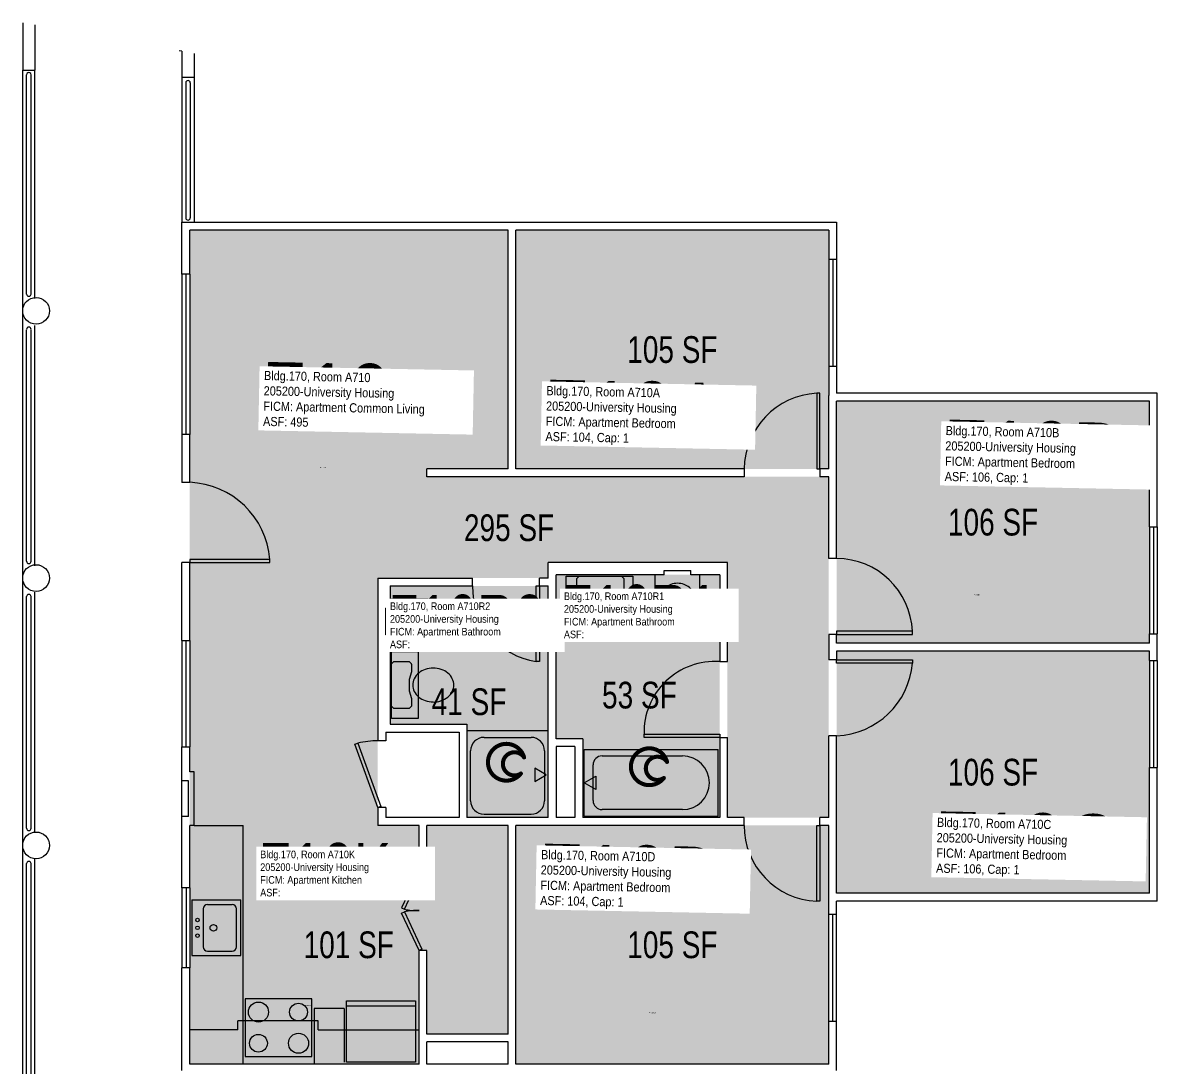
# Model space of a CAD drawing. Header units: inches. Extents: x -90 to 2436, y -85 to 1674.
# Drawn here: x 1902 to 2412, y 1205 to 1674 of the extents above; entities that cross this region are included whole.
import ezdxf
from ezdxf.enums import TextEntityAlignment as Align

# ---------------------------------------------------------------- set-up
doc = ezdxf.new("R2010")
doc.units = ezdxf.units.IN
doc.header["$LTSCALE"] = 10
doc.header["$MEASUREMENT"] = 0
doc.layers.get('0').update_dxf_attribs({"linetype": 'CONTINUOUS'})
for name, color, linetype in [('A-COLS', 5, 'CONTINUOUS'), ('A-DOOR', 2, 'CONTINUOUS'), ('A-FLOR', 3, 'CONTINUOUS'), ('A-GLAZ', 1, 'CONTINUOUS'), ('A-IDEN-ICON', 4, 'CONTINUOUS'), ('A-IDEN-RNUM', 7, 'CONTINUOUS'), ('A-IDEN-SNUM', 4, 'CONTINUOUS'), ('A-IDEN-VNUM', 4, 'CONTINUOUS'), ('A-WALL', 5, 'CONTINUOUS'), ('AREA-TEXT', 3, 'CONTINUOUS'), ('Rooms-Category-Color', 7, 'CONTINUOUS'), ('Rooms-College-Color', 7, 'CONTINUOUS'), ('Rooms-Department-Color', 7, 'CONTINUOUS'), ('Rooms-Division-Color', 7, 'CONTINUOUS'), ('Rooms-Information', 7, 'CONTINUOUS')]:
    doc.layers.add(name, color=color, linetype=linetype)
doc.styles.add('CP_AREA', font='arial.ttf', dxfattribs={"height": 15})
doc.styles.add('CP_ROOMSNUMBER', font='arial.ttf', dxfattribs={"height": 1})
doc.styles.add('CP_ROOMVNUMBER', font='arial.ttf', dxfattribs={"width": 0.85, "height": 0.075})

# ---------------------------------------------------------------- blocks, each defined once
blk = doc.blocks.new('CPBATH')
at = {"color": 0, "linetype": 'ByBlock', "const_width": 0.0127}
for points in [[(0.0571, 0.0168, 0.861492), (-0.0551, 0, 1)], [(0.0571, 0.0168, 0.729002), (-0.0084, -0.0042, 1)], [(-0.0551, 0, 0.726902), (0.0487, -0.0337, 1)], [(-0.0084, -0.0042, 0.609468), (0.0487, -0.0337, 1)]]:
    blk.add_lwpolyline(points, format="xyb", dxfattribs=at)
at = {"color": 0, "linetype": 'ByBlock', "const_width": 0.00637}
for points in [[(0.0544, 0.0152, 1), (0.0599, 0.0184, 1)], [(0.0459, -0.0353, 1), (0.0515, -0.0321, 1)]]:
    blk.add_lwpolyline(points, format="xyb", close=True, dxfattribs=at)

msp = doc.modelspace()

# ---------------------------------------------------------------- hatches: boundary and pattern name
at = {"layer": 'Rooms-Category-Color', "true_color": 0x728ef3}
for points in [[(2264.41, 1316.85), (2264.41, 1469.85), (2083.91, 1469.85), (2083.91, 1473.35), (2120.41, 1473.35), (2120.41, 1580.6), (1977.41, 1580.6), (1977.41, 1313.35), (2061.91, 1313.35), (2061.91, 1424.35), (2138.41, 1424.35), (2138.41, 1431.35), (2218.91, 1431.35), (2218.91, 1316.85)], [(2123.99, 1580.6), (2123.99, 1473.35), (2264.49, 1473.35), (2264.49, 1580.6)], [(2267.99, 1503.85), (2267.99, 1395.1), (2408.49, 1395.1), (2408.49, 1503.85)], [(2215.41, 1316.85), (2215.41, 1425.85), (2141.91, 1425.85), (2141.91, 1352.23), (2153.91, 1352.23), (2153.91, 1316.85)], [(2138.41, 1420.85), (2138.41, 1316.85), (2101.91, 1316.85), (2101.91, 1358.73), (2067.41, 1358.73), (2067.41, 1420.85)], [(2267.99, 1391.6), (2267.99, 1282.85), (2408.49, 1282.85), (2408.49, 1391.6)], [(2080.41, 1313.35), (1977.41, 1313.35), (1977.41, 1206.1), (2080.41, 1206.1), (2080.41, 1257.1), (2083.91, 1257.1), (2083.91, 1219.6), (2120.41, 1219.6), (2120.41, 1313.35), (2083.91, 1313.35), (2083.91, 1293.1), (2080.41, 1293.1)], [(2123.99, 1313.35), (2123.99, 1206.1), (2264.49, 1206.1), (2264.49, 1313.35)]]:
    msp.add_hatch(color=171, dxfattribs=at).paths.add_polyline_path(points)
at = {"layer": 'Rooms-College-Color', "true_color": 0xadadad}
for points in [[(2264.41, 1316.85), (2264.41, 1469.85), (2083.91, 1469.85), (2083.91, 1473.35), (2120.41, 1473.35), (2120.41, 1580.6), (1977.41, 1580.6), (1977.41, 1313.35), (2061.91, 1313.35), (2061.91, 1424.35), (2138.41, 1424.35), (2138.41, 1431.35), (2218.91, 1431.35), (2218.91, 1316.85)], [(2123.99, 1580.6), (2123.99, 1473.35), (2264.49, 1473.35), (2264.49, 1580.6)], [(2267.99, 1503.85), (2267.99, 1395.1), (2408.49, 1395.1), (2408.49, 1503.85)], [(2215.41, 1316.85), (2215.41, 1425.85), (2141.91, 1425.85), (2141.91, 1352.23), (2153.91, 1352.23), (2153.91, 1316.85)], [(2138.41, 1420.85), (2138.41, 1316.85), (2101.91, 1316.85), (2101.91, 1358.73), (2067.41, 1358.73), (2067.41, 1420.85)], [(2267.99, 1391.6), (2267.99, 1282.85), (2408.49, 1282.85), (2408.49, 1391.6)], [(2080.41, 1313.35), (1977.41, 1313.35), (1977.41, 1206.1), (2080.41, 1206.1), (2080.41, 1257.1), (2083.91, 1257.1), (2083.91, 1219.6), (2120.41, 1219.6), (2120.41, 1313.35), (2083.91, 1313.35), (2083.91, 1293.1), (2080.41, 1293.1)], [(2123.99, 1313.35), (2123.99, 1206.1), (2264.49, 1206.1), (2264.49, 1313.35)]]:
    msp.add_hatch(color=253, dxfattribs=at).paths.add_polyline_path(points)
at = {"layer": 'Rooms-Department-Color', "true_color": 0x604aed}
for points in [[(2264.41, 1316.85), (2264.41, 1469.85), (2083.91, 1469.85), (2083.91, 1473.35), (2120.41, 1473.35), (2120.41, 1580.6), (1977.41, 1580.6), (1977.41, 1313.35), (2061.91, 1313.35), (2061.91, 1424.35), (2138.41, 1424.35), (2138.41, 1431.35), (2218.91, 1431.35), (2218.91, 1316.85)], [(2123.99, 1580.6), (2123.99, 1473.35), (2264.49, 1473.35), (2264.49, 1580.6)], [(2267.99, 1503.85), (2267.99, 1395.1), (2408.49, 1395.1), (2408.49, 1503.85)], [(2215.41, 1316.85), (2215.41, 1425.85), (2141.91, 1425.85), (2141.91, 1352.23), (2153.91, 1352.23), (2153.91, 1316.85)], [(2138.41, 1420.85), (2138.41, 1316.85), (2101.91, 1316.85), (2101.91, 1358.73), (2067.41, 1358.73), (2067.41, 1420.85)], [(2267.99, 1391.6), (2267.99, 1282.85), (2408.49, 1282.85), (2408.49, 1391.6)], [(2080.41, 1313.35), (1977.41, 1313.35), (1977.41, 1206.1), (2080.41, 1206.1), (2080.41, 1257.1), (2083.91, 1257.1), (2083.91, 1219.6), (2120.41, 1219.6), (2120.41, 1313.35), (2083.91, 1313.35), (2083.91, 1293.1), (2080.41, 1293.1)], [(2123.99, 1313.35), (2123.99, 1206.1), (2264.49, 1206.1), (2264.49, 1313.35)]]:
    msp.add_hatch(color=173, dxfattribs=at).paths.add_polyline_path(points)
at = {"layer": 'Rooms-Division-Color', "true_color": 0x604aed}
for points in [[(2264.41, 1316.85), (2264.41, 1469.85), (2083.91, 1469.85), (2083.91, 1473.35), (2120.41, 1473.35), (2120.41, 1580.6), (1977.41, 1580.6), (1977.41, 1313.35), (2061.91, 1313.35), (2061.91, 1424.35), (2138.41, 1424.35), (2138.41, 1431.35), (2218.91, 1431.35), (2218.91, 1316.85)], [(2123.99, 1580.6), (2123.99, 1473.35), (2264.49, 1473.35), (2264.49, 1580.6)], [(2267.99, 1503.85), (2267.99, 1395.1), (2408.49, 1395.1), (2408.49, 1503.85)], [(2215.41, 1316.85), (2215.41, 1425.85), (2141.91, 1425.85), (2141.91, 1352.23), (2153.91, 1352.23), (2153.91, 1316.85)], [(2138.41, 1420.85), (2138.41, 1316.85), (2101.91, 1316.85), (2101.91, 1358.73), (2067.41, 1358.73), (2067.41, 1420.85)], [(2267.99, 1391.6), (2267.99, 1282.85), (2408.49, 1282.85), (2408.49, 1391.6)], [(2080.41, 1313.35), (1977.41, 1313.35), (1977.41, 1206.1), (2080.41, 1206.1), (2080.41, 1257.1), (2083.91, 1257.1), (2083.91, 1219.6), (2120.41, 1219.6), (2120.41, 1313.35), (2083.91, 1313.35), (2083.91, 1293.1), (2080.41, 1293.1)], [(2123.99, 1313.35), (2123.99, 1206.1), (2264.49, 1206.1), (2264.49, 1313.35)]]:
    msp.add_hatch(color=173, dxfattribs=at).paths.add_polyline_path(points)

# ---------------------------------------------------------------- linework, layer by layer
for p, q in [((2146.49, 1413.23), (2146.49, 1425.23)), ((2146.49, 1425.23), (2176.49, 1425.23)), ((2151.36, 1424.23), (2152.36, 1425.23)), ((2151.36, 1417.4), (2151.36, 1424.23)), ((2152.36, 1425.23), (2171.36, 1425.23)), ((2171.36, 1425.23), (2172.36, 1424.23)), ((2172.36, 1424.23), (2172.36, 1417.23)), ((2176.49, 1425.23), (2176.49, 1413.23)), ((2186.49, 1408.73), (2186.49, 1425.85)), ((2206.49, 1408.73), (2206.49, 1425.85)), ((2152.36, 1416.23), (2151.49, 1417.11)), ((2159.31, 1417.21), (2155.86, 1416.23)), ((2164.3, 1417.23), (2159.42, 1417.23)), ((2167.86, 1416.23), (2164.42, 1417.21)), ((2172.36, 1417.23), (2171.49, 1416.35)), ((2084.61, 1414.85), (2067.49, 1414.85)), ((2086.11, 1413.35), (2086.11, 1396.35)), ((2176.49, 1413.23), (2146.49, 1413.23)), ((2155.86, 1416.23), (2152.36, 1416.23)), ((2171.19, 1416.23), (2167.86, 1416.23)), ((2204.99, 1407.23), (2187.99, 1407.23)), ((2084.61, 1394.85), (2067.49, 1394.85)), ((2068.09, 1361.35), (2068.09, 1391.35)), ((2068.09, 1391.35), (2080.09, 1391.35)), ((2080.09, 1391.35), (2080.09, 1361.35)), ((2068.09, 1385.85), (2069.09, 1386.85)), ((2068.09, 1366.85), (2068.09, 1385.85)), ((2069.09, 1386.85), (2076.09, 1386.85)), ((2076.09, 1386.85), (2076.97, 1385.98)), ((2077.09, 1382.35), (2076.09, 1378.85)), ((2077.09, 1385.68), (2077.09, 1382.35)), ((2076.09, 1378.85), (2076.09, 1373.91)), ((2076.1, 1373.8), (2077.09, 1370.35)), ((2069.09, 1365.85), (2068.09, 1366.85)), ((2076.09, 1365.85), (2069.09, 1365.85)), ((2077.09, 1366.85), (2076.09, 1365.85)), ((2077.09, 1370.35), (2077.09, 1366.85)), ((2080.09, 1361.35), (2068.09, 1361.35)), ((2138.49, 1355.73), (2101.99, 1355.73)), ((2109.65, 1352.85), (2130.82, 1352.85)), ((2103.65, 1324.35), (2103.65, 1346.85)), ((2136.82, 1346.85), (2136.82, 1324.35)), ((2154.61, 1347.48), (2214.86, 1347.48)), ((2154.61, 1317.48), (2154.61, 1347.48)), ((2214.86, 1317.48), (2214.86, 1347.48)), ((2158.63, 1324.45), (2158.63, 1340.51)), ((2162.65, 1344.53), (2198.8, 1344.53)), ((2132.4, 1339.1), (2132.4, 1333.1)), ((2137.59, 1336.1), (2132.4, 1339.1)), ((2132.4, 1333.1), (2137.59, 1336.1)), ((2154.61, 1332.48), (2159.81, 1335.48)), ((2159.81, 1335.48), (2159.81, 1329.48)), ((2159.81, 1329.48), (2154.61, 1332.48)), ((2198.8, 1320.43), (2162.65, 1320.43)), ((2109.65, 1318.35), (2130.82, 1318.35)), ((2154.61, 1317.48), (2214.86, 1317.48)), ((1979.49, 1313.35), (2001.49, 1313.35)), ((2001.49, 1206.1), (2001.49, 1313.35)), ((1978.49, 1279.85), (2000.49, 1279.85)), ((1978.49, 1279.85), (1978.49, 1254.85)), ((2000.49, 1254.85), (2000.49, 1279.85)), ((1983.49, 1275.85), (1983.49, 1258.85)), ((1985.49, 1277.85), (1996.49, 1277.85)), ((1998.49, 1258.85), (1998.49, 1275.85)), ((1978.49, 1254.85), (2000.49, 1254.85)), ((1985.49, 1256.85), (1996.49, 1256.85)), ((2002.35, 1235.52), (2002.35, 1209.52)), ((2032.35, 1235.52), (2002.35, 1235.52)), ((2032.35, 1209.52), (2032.35, 1235.52)), ((2047.86, 1234.6), (2078.86, 1234.6)), ((2047.86, 1207.1), (2047.86, 1234.6)), ((2078.86, 1234.6), (2078.86, 1207.1)), ((2033.35, 1231.1), (2033.35, 1206.1)), ((2046.86, 1231.1), (2033.35, 1231.1)), ((2046.86, 1231.1), (2046.86, 1207.1)), ((2047.86, 1232.35), (2078.86, 1232.35)), ((2035.12, 1225.52), (1999.12, 1225.52)), ((1999.12, 1221.52), (1999.12, 1225.52)), ((2035.12, 1221.52), (2035.12, 1225.52)), ((1999.12, 1221.52), (1977.49, 1221.52)), ((2035.12, 1221.52), (2080.49, 1221.52)), ((2002.35, 1209.52), (2032.35, 1209.52)), ((2078.86, 1207.1), (2047.86, 1207.1))]:
    msp.add_line(p, q)
for centre, radius in [((1980.99, 1270.85), 0.791), ((1988.11, 1267.35), 1.5), ((1980.99, 1267.35), 0.791), ((1980.99, 1263.85), 0.791), ((2008.35, 1229.52), 4.5), ((2026.35, 1229.52), 4), ((2008.35, 1215.52), 4), ((2026.35, 1215.52), 4.5)]:
    msp.add_circle(centre, radius)
for centre, radius, start, end in [((2196.04, 1414.3), 7.65, 109.2294, 130.1009), ((2196.49, 1413.03), 9, 90, 109.2294), ((2196.49, 1413.03), 9, 70.7706, 90), ((2196.93, 1414.3), 7.65, 49.8991, 70.7706), ((2151.78, 1417.4), 0.418, 180, 225), ((2159.42, 1416.81), 0.418, 90, 105.9454), ((2164.3, 1416.81), 0.418, 74.0546, 90), ((2194.31, 1415.63), 5.42, 153.8084, 180), ((2195.36, 1415.11), 6.59, 130.1009, 153.8084), ((2197.61, 1415.11), 6.59, 26.1916, 49.8991), ((2198.67, 1415.63), 5.42, 0, 26.1916), ((2078.23, 1405.98), 6.59, 116.1916, 139.8991), ((2077.71, 1407.03), 5.42, 90, 116.1916), ((2077.71, 1407.03), 5.42, 63.8084, 90), ((2077.19, 1405.98), 6.59, 40.1009, 63.8084), ((2084.61, 1413.35), 1.5, 0, 90), ((2163.69, 1407.06), 9.33, 140.5275, 161.1646), ((2162.57, 1407.98), 7.89, 116.7012, 140.5275), ((2161.86, 1409.39), 6.3, 90, 116.7012), ((2161.86, 1409.39), 6.3, 63.2988, 90), ((2161.15, 1407.98), 7.89, 39.4725, 63.2988), ((2160.04, 1407.06), 9.33, 18.8354, 39.4725), ((2171.19, 1416.65), 0.418, 270, 315), ((2194.31, 1415.63), 5.42, 180, 206.1916), ((2195.36, 1416.15), 6.59, 206.1916, 229.8991), ((2197.61, 1416.15), 6.59, 310.1009, 333.8084), ((2198.67, 1415.63), 5.42, 333.8084, 0), ((2080.31, 1404.85), 9, 160.7706, 180), ((2079.04, 1405.3), 7.65, 139.8991, 160.7706), ((2076.38, 1405.3), 7.65, 19.2294, 40.1009), ((2075.11, 1404.85), 9, 0, 19.2294), ((2162.79, 1405.9), 8.55, 176.2246, 198.8354), ((2165.44, 1406.46), 11.18, 161.1646, 180), ((2158.29, 1406.46), 11.18, 0, 18.8354), ((2158.29, 1406.46), 11.18, 341.1646, 0), ((2187.99, 1408.73), 1.5, 180, 270), ((2196.04, 1416.96), 7.65, 229.8991, 250.7706), ((2196.49, 1418.23), 9, 250.7706, 270), ((2196.49, 1418.23), 9, 270, 289.2294), ((2196.93, 1416.96), 7.65, 289.2294, 310.1009), ((2204.99, 1408.73), 1.5, 270, 0), ((2080.31, 1404.85), 9, 180, 199.2294), ((2079.04, 1404.41), 7.65, 199.2294, 220.1009), ((2076.38, 1404.41), 7.65, 319.8991, 340.7706), ((2075.11, 1404.85), 9, 340.7706, 0), ((2164.39, 1406.45), 10.24, 198.8354, 219.4725), ((2160.04, 1405.87), 9.33, 320.5275, 341.1646), ((2078.23, 1403.73), 6.59, 220.1009, 243.8084), ((2077.71, 1402.67), 5.42, 243.8084, 270), ((2077.71, 1402.67), 5.42, 270, 296.1916), ((2077.19, 1403.73), 6.59, 296.1916, 319.8991), ((2084.61, 1396.35), 1.5, 270, 0), ((2162.57, 1404.95), 7.89, 219.4725, 243.2988), ((2161.86, 1403.53), 6.3, 243.2988, 270), ((2161.86, 1403.53), 6.3, 270, 296.7012), ((2161.15, 1404.95), 7.89, 296.7012, 320.5275), ((2076.67, 1385.68), 0.418, 0, 45), ((2085.34, 1375.64), 7.89, 129.4725, 153.2988), ((2086.26, 1374.53), 9.33, 108.8354, 129.4725), ((2086.85, 1372.78), 11.18, 90, 108.8354), ((2086.85, 1372.78), 11.18, 71.1646, 90), ((2087.45, 1374.53), 9.33, 50.5275, 71.1646), ((2088.37, 1375.64), 7.89, 26.7012, 50.5275), ((2083.92, 1376.35), 6.3, 153.2988, 180), ((2083.92, 1376.35), 6.3, 180, 206.7012), ((2089.78, 1376.35), 6.3, 0, 26.7012), ((2089.78, 1376.35), 6.3, 333.2988, 0), ((2076.51, 1373.91), 0.418, 180, 195.9454), ((2085.34, 1377.07), 7.89, 206.7012, 230.5275), ((2086.26, 1378.18), 9.33, 230.5275, 251.1646), ((2086.87, 1378.88), 10.24, 288.8354, 309.4725), ((2088.37, 1377.07), 7.89, 309.4725, 333.2988), ((2086.85, 1379.93), 11.18, 251.1646, 270), ((2087.42, 1377.28), 8.55, 266.2246, 288.8354), ((2109.65, 1346.85), 6, 90, 180), ((2130.82, 1346.85), 6, 0, 90), ((2162.65, 1340.51), 4.02, 90, 180), ((2198.8, 1332.48), 12.05, 270, 90), ((2109.65, 1324.35), 6, 180, 270), ((2130.82, 1324.35), 6, 270, 0), ((2162.65, 1324.45), 4.02, 180, 270), ((1985.49, 1275.85), 2, 90, 180), ((1996.49, 1275.85), 2, 0, 90), ((1985.49, 1258.85), 2, 180, 270), ((1996.49, 1258.85), 2, 270, 0)]:
    msp.add_arc(centre, radius, start, end)
at = {"layer": 'A-COLS'}
for centre in [(1908.49, 1544.37), (1908.49, 1424.37), (1908.49, 1304.37)]:
    msp.add_circle(centre, 6, dxfattribs=at)
at = {"layer": 'A-DOOR'}
for p, q in [((2260.49, 1507.35), (2259.07, 1507.35)), ((2259.07, 1507.35), (2259.07, 1473.35)), ((2260.49, 1473.35), (2260.49, 1507.35)), ((2259.07, 1473.35), (2260.49, 1473.35)), ((1977.49, 1432.77), (1977.49, 1431.35)), ((2013.49, 1432.77), (1977.49, 1432.77)), ((2013.49, 1431.35), (2013.49, 1432.77)), ((1977.49, 1431.35), (2013.49, 1431.35)), ((2133.07, 1420.85), (2134.49, 1420.85)), ((2133.07, 1386.85), (2133.07, 1420.85)), ((2134.49, 1420.85), (2134.49, 1386.85)), ((2267.99, 1400.52), (2267.99, 1399.1)), ((2301.99, 1400.52), (2267.99, 1400.52)), ((2267.99, 1399.1), (2301.99, 1399.1)), ((2301.99, 1399.1), (2301.99, 1400.52)), ((2134.49, 1386.85), (2133.07, 1386.85)), ((2267.99, 1386.19), (2267.99, 1387.6)), ((2267.99, 1387.6), (2301.99, 1387.6)), ((2301.99, 1386.19), (2267.99, 1386.19)), ((2301.99, 1387.6), (2301.99, 1386.19)), ((2051.69, 1349.83), (2053.02, 1350.31)), ((2053.02, 1350.31), (2063.32, 1321.83)), ((2181.49, 1352.85), (2181.49, 1354.27)), ((2181.49, 1354.27), (2215.49, 1354.27)), ((2215.49, 1352.85), (2181.49, 1352.85)), ((2215.49, 1354.27), (2215.49, 1352.85)), ((2061.99, 1321.35), (2051.69, 1349.83)), ((2063.32, 1321.83), (2061.99, 1321.35)), ((2259.07, 1313.35), (2260.49, 1313.35)), ((2259.07, 1279.35), (2259.07, 1313.35)), ((2260.49, 1313.35), (2260.49, 1279.35)), ((2080.49, 1293.1), (2072.61, 1276.26)), ((2073.89, 1275.66), (2081.77, 1292.5)), ((2081.77, 1292.5), (2080.49, 1293.1)), ((2260.49, 1279.35), (2259.07, 1279.35)), ((2072.61, 1276.26), (2073.89, 1275.66)), ((2072.61, 1273.95), (2073.89, 1274.55)), ((2080.49, 1257.1), (2072.61, 1273.95)), ((2073.89, 1274.55), (2081.77, 1257.7)), ((2081.77, 1257.7), (2080.49, 1257.1))]:
    msp.add_line(p, q, dxfattribs=at)
for centre, radius, start, end in [((2260.87, 1473.02), 34.38, 92.9962, 179.4415), ((1976.01, 1429.79), 37.6, 4.5519, 87.7477), ((2268.04, 1399.12), 33.98, 2.3551, 90.0827), ((2138.34, 1420.3), 33.85, 179.0553, 261.0513), ((2213.36, 1355.04), 31.88, 86.1792, 181.3831), ((2266.67, 1389.01), 35.43, 272.1346, 355.4277), ((2062.91, 1304.82), 46.56, 91.1366, 102.2697), ((2260.25, 1313.1), 33.77, 179.5672, 267.995), ((2079.32, 1300.78), 25.7, 257.7951, 272.6003), ((2079.32, 1249.43), 25.7, 87.3997, 102.2049)]:
    msp.add_arc(centre, radius, start, end, dxfattribs=at)
at = {"layer": 'A-FLOR'}
for p, q in [((1904.24, 1551.9), (1904.24, 1650.37)), ((1906.24, 1551.89), (1906.24, 1650.38)), ((1975.74, 1646.77), (1975.74, 1586.1)), ((1977.74, 1646.76), (1977.74, 1586.1)), ((1904.24, 1431.9), (1904.24, 1535.82)), ((1906.24, 1431.89), (1906.24, 1535.83)), ((1904.24, 1312.03), (1904.24, 1416.03)), ((1906.24, 1312.03), (1906.24, 1416.03)), ((1904.24, 1192.03), (1904.24, 1296.16)), ((1906.24, 1192.03), (1906.24, 1296.16))]:
    msp.add_line(p, q, dxfattribs=at)
at = {"layer": 'A-FLOR', "extrusion": (6.05706e-11, -0.000187714, 1)}
msp.add_arc((1905.24, 1650.37, -0.31), 1, 359.999, 179.9998, dxfattribs=at)
at = {"layer": 'A-FLOR', "extrusion": (-1.00779e-14, -3.49419e-06, 1)}
msp.add_arc((1976.74, 1646.76, -0.01), 1, 0.0015, 180, dxfattribs=at)
at = {"layer": 'A-FLOR', "extrusion": (-1.00795e-14, -3.49419e-06, 1)}
msp.add_arc((1976.74, 1586.1, -0.01), 1, 180, 360, dxfattribs=at)
at = {"layer": 'A-FLOR', "extrusion": (-4.6464e-13, 0.000187714, 1)}
for centre in [(1905.24, 1551.9, 0.29), (1905.24, 1431.9, 0.27), (1905.24, 1312.03, 0.25)]:
    msp.add_arc(centre, 1, 180, 360, dxfattribs=at)
at = {"layer": 'A-FLOR', "extrusion": (-4.64724e-13, 0.000187714, 1)}
for centre in [(1905.24, 1536.03, 0.29), (1905.24, 1416.03, 0.27), (1905.24, 1296.16, 0.24)]:
    msp.add_arc(centre, 1, 0, 180, dxfattribs=at)
at = {"layer": 'A-GLAZ'}
for p, q in [((2264.49, 1567.35), (2264.49, 1519.35)), ((2266.24, 1567.35), (2266.24, 1519.35)), ((2267.99, 1567.35), (2267.99, 1519.35)), ((1973.99, 1560.85), (1973.99, 1488.85)), ((1975.74, 1560.85), (1975.74, 1488.85)), ((1977.49, 1560.85), (1977.49, 1488.85)), ((2408.49, 1447.35), (2408.49, 1399.35)), ((2410.24, 1447.35), (2410.24, 1399.35)), ((2411.99, 1447.35), (2411.99, 1399.35)), ((1973.99, 1396.35), (1973.99, 1348.6)), ((1975.74, 1396.35), (1975.74, 1348.6)), ((1977.49, 1396.35), (1977.49, 1348.6)), ((2408.49, 1387.35), (2408.49, 1339.35)), ((2410.24, 1387.35), (2410.24, 1339.35)), ((2411.99, 1387.35), (2411.99, 1339.35)), ((1973.99, 1285.35), (1973.99, 1249.35)), ((1975.93, 1285.35), (1975.93, 1249.35)), ((1977.49, 1285.35), (1977.49, 1249.35)), ((2264.49, 1225.35), (2264.49, 1273.35)), ((2266.24, 1225.35), (2266.24, 1273.35)), ((2267.99, 1225.35), (2267.99, 1273.35))]:
    msp.add_line(p, q, dxfattribs=at)
at = {"layer": 'A-WALL'}
for p, q in [((1902.49, 1673.72), (1902.49, 1652.37)), ((1907.99, 1672.75), (1907.99, 1652.37)), ((1973.99, 1660.88), (1972.74, 1661.1)), ((1973.99, 1660.88), (1973.99, 1649.1)), ((1979.49, 1659.91), (1979.49, 1649.1)), ((1902.49, 1544.39), (1902.49, 1652.37)), ((1902.49, 1652.37), (1907.99, 1652.37)), ((1907.99, 1549.94), (1907.99, 1652.37)), ((1973.99, 1649.1), (1973.99, 1584.1)), ((1979.49, 1649.1), (1973.99, 1649.1)), ((1979.49, 1649.1), (1979.49, 1584.1)), ((1973.99, 1583.35), (1973.99, 1584.1)), ((1973.99, 1584.1), (2267.99, 1584.1)), ((1973.99, 1560.85), (1973.99, 1583.35)), ((1977.49, 1560.85), (1977.49, 1580.6)), ((2120.49, 1580.6), (1977.49, 1580.6)), ((2120.49, 1473.35), (2120.49, 1580.6)), ((2123.99, 1473.35), (2123.99, 1580.6)), ((2264.49, 1580.6), (2123.99, 1580.6)), ((2264.49, 1580.6), (2264.49, 1567.35)), ((2267.99, 1584.1), (2267.99, 1583.35)), ((2267.99, 1583.35), (2267.99, 1567.35)), ((2267.99, 1567.35), (2264.49, 1567.35)), ((1977.49, 1560.85), (1973.99, 1560.85)), ((1902.49, 1424.39), (1902.49, 1544.18)), ((1907.99, 1429.94), (1907.99, 1537.77)), ((2267.99, 1519.35), (2264.49, 1519.35)), ((2264.49, 1519.35), (2264.49, 1506.35)), ((2267.99, 1519.35), (2267.99, 1507.35)), ((2264.49, 1473.35), (2264.49, 1506.35)), ((2411.99, 1507.35), (2267.99, 1507.35)), ((2267.99, 1433.1), (2267.99, 1503.85)), ((2408.49, 1503.85), (2267.99, 1503.85)), ((2408.49, 1447.35), (2408.49, 1503.85)), ((2411.99, 1447.35), (2411.99, 1507.35)), ((1977.49, 1488.85), (1973.99, 1488.85)), ((1973.99, 1488.85), (1973.99, 1467.35)), ((1977.49, 1467.35), (1977.49, 1488.85)), ((2083.99, 1469.85), (2083.99, 1473.35)), ((2120.49, 1473.35), (2083.99, 1473.35)), ((2226.49, 1473.35), (2123.99, 1473.35)), ((2226.49, 1473.35), (2226.49, 1469.85)), ((2260.49, 1473.35), (2260.49, 1469.85)), ((2264.49, 1473.35), (2260.49, 1473.35)), ((2226.49, 1469.85), (2083.99, 1469.85)), ((2264.49, 1469.85), (2260.49, 1469.85)), ((2264.49, 1433.1), (2264.49, 1469.85)), ((1977.49, 1467.35), (1973.99, 1467.35)), ((2408.49, 1447.35), (2411.99, 1447.35)), ((2267.99, 1433.1), (2264.49, 1433.1)), ((1973.99, 1396.35), (1973.99, 1431.35)), ((1977.49, 1431.35), (1973.99, 1431.35)), ((1977.49, 1396.35), (1977.49, 1431.35)), ((2218.99, 1431.35), (2138.49, 1431.35)), ((2138.49, 1424.35), (2138.49, 1431.35)), ((2190.49, 1427.85), (2202.49, 1427.85)), ((2190.49, 1425.85), (2190.49, 1427.85)), ((2202.49, 1425.85), (2202.49, 1427.85)), ((2218.99, 1386.85), (2218.99, 1431.35)), ((1902.49, 1304.43), (1902.49, 1424.39)), ((2061.99, 1424.35), (2061.99, 1351.35)), ((2061.99, 1424.35), (2104.49, 1424.35)), ((2104.49, 1420.85), (2104.49, 1424.35)), ((2138.49, 1424.35), (2134.49, 1424.35)), ((2134.49, 1420.85), (2134.49, 1424.35)), ((2190.49, 1425.85), (2141.99, 1425.85)), ((2141.99, 1352.23), (2141.99, 1425.85)), ((2215.49, 1425.85), (2202.49, 1425.85)), ((2215.49, 1425.85), (2215.49, 1386.85)), ((1907.99, 1310.07), (1907.99, 1417.98)), ((2067.49, 1420.85), (2104.49, 1420.85)), ((2067.49, 1420.85), (2067.49, 1410.85)), ((2134.49, 1420.85), (2138.49, 1420.85)), ((2138.49, 1316.85), (2138.49, 1420.85)), ((2067.49, 1410.85), (2065.49, 1410.85)), ((2065.49, 1398.85), (2065.49, 1410.85)), ((1973.99, 1396.35), (1977.49, 1396.35)), ((2067.49, 1398.85), (2065.49, 1398.85)), ((2067.49, 1398.85), (2067.49, 1358.73)), ((2264.49, 1399.1), (2264.49, 1387.6)), ((2267.99, 1399.1), (2264.49, 1399.1)), ((2267.99, 1395.1), (2267.99, 1399.1)), ((2408.49, 1399.35), (2411.99, 1399.35)), ((2408.49, 1395.1), (2408.49, 1399.35)), ((2411.99, 1387.35), (2411.99, 1399.35)), ((2408.49, 1395.1), (2267.99, 1395.1)), ((2408.49, 1391.6), (2267.99, 1391.6)), ((2267.99, 1391.6), (2267.99, 1387.6)), ((2408.49, 1387.35), (2408.49, 1391.6)), ((2215.49, 1386.85), (2218.99, 1386.85)), ((2267.99, 1387.6), (2264.49, 1387.6)), ((2408.49, 1387.35), (2411.99, 1387.35)), ((2067.49, 1358.73), (2101.99, 1358.73)), ((2101.99, 1358.73), (2101.99, 1316.85)), ((2065.49, 1351.35), (2061.99, 1351.35)), ((2065.49, 1355.23), (2098.49, 1355.23)), ((2065.49, 1355.23), (2065.49, 1351.35)), ((2098.49, 1355.23), (2098.49, 1316.85)), ((2153.99, 1352.23), (2141.99, 1352.23)), ((2153.99, 1352.23), (2153.99, 1316.85)), ((2215.49, 1352.85), (2215.49, 1316.85)), ((2215.49, 1352.85), (2218.99, 1352.85)), ((2218.99, 1316.85), (2218.99, 1352.85)), ((2264.49, 1316.85), (2264.49, 1353.6)), ((2267.99, 1353.6), (2264.49, 1353.6)), ((2267.99, 1282.85), (2267.99, 1353.6)), ((1973.99, 1348.6), (1977.49, 1348.6)), ((1973.99, 1333.35), (1973.99, 1348.6)), ((1977.49, 1337.35), (1977.49, 1348.6)), ((2150.49, 1348.73), (2141.99, 1348.73)), ((2141.99, 1348.73), (2141.99, 1316.85)), ((2150.49, 1348.73), (2150.49, 1316.85)), ((1979.49, 1337.35), (1977.49, 1337.35)), ((1979.49, 1313.35), (1979.49, 1337.35)), ((2408.49, 1339.35), (2411.99, 1339.35)), ((2408.49, 1282.85), (2408.49, 1339.35)), ((2411.99, 1279.35), (2411.99, 1339.35)), ((1976.99, 1333.35), (1973.99, 1333.35)), ((1973.99, 1317.35), (1973.99, 1333.35)), ((1976.99, 1317.35), (1976.99, 1333.35)), ((2065.49, 1321.35), (2061.99, 1321.35)), ((2061.99, 1321.35), (2061.99, 1313.35)), ((2065.49, 1321.35), (2065.49, 1316.85)), ((1976.99, 1317.35), (1973.99, 1317.35)), ((1973.99, 1285.35), (1973.99, 1317.35)), ((2098.49, 1316.85), (2065.49, 1316.85)), ((2138.49, 1316.85), (2101.99, 1316.85)), ((2150.49, 1316.85), (2141.99, 1316.85)), ((2215.49, 1316.85), (2153.99, 1316.85)), ((2226.49, 1316.85), (2218.99, 1316.85)), ((2226.49, 1313.35), (2226.49, 1316.85)), ((2264.49, 1316.85), (2260.49, 1316.85)), ((2260.49, 1313.35), (2260.49, 1316.85)), ((1977.49, 1285.35), (1977.49, 1313.35)), ((1979.49, 1313.35), (1977.49, 1313.35)), ((2080.49, 1313.35), (2061.99, 1313.35)), ((2080.49, 1293.1), (2080.49, 1313.35)), ((2083.99, 1293.1), (2083.99, 1313.35)), ((2120.49, 1313.35), (2083.99, 1313.35)), ((2120.49, 1219.6), (2120.49, 1313.35)), ((2226.49, 1313.35), (2123.99, 1313.35)), ((2123.99, 1206.1), (2123.99, 1313.35)), ((2264.49, 1313.35), (2260.49, 1313.35)), ((2264.49, 1278.35), (2264.49, 1313.35)), ((1902.49, 1064.44), (1902.49, 1304.43)), ((1907.99, 1190.07), (1907.99, 1298.12)), ((2083.99, 1293.1), (2080.49, 1293.1)), ((1977.49, 1285.35), (1973.99, 1285.35)), ((2408.49, 1282.85), (2267.99, 1282.85)), ((2411.99, 1279.35), (2267.99, 1279.35)), ((2267.99, 1273.35), (2267.99, 1279.35)), ((2264.49, 1273.35), (2264.49, 1278.35)), ((2267.99, 1273.35), (2264.49, 1273.35)), ((2080.49, 1206.1), (2080.49, 1257.1)), ((2083.99, 1257.1), (2080.49, 1257.1)), ((2083.99, 1219.6), (2083.99, 1257.1)), ((1973.99, 1203.35), (1973.99, 1249.35)), ((1977.49, 1249.35), (1973.99, 1249.35)), ((1977.49, 1206.1), (1977.49, 1249.35)), ((2267.99, 1225.35), (2264.49, 1225.35)), ((2264.49, 1206.1), (2264.49, 1225.35)), ((2267.99, 1203.35), (2267.99, 1225.35)), ((2120.49, 1219.6), (2083.99, 1219.6)), ((2083.99, 1206.1), (2083.99, 1216.1)), ((2120.49, 1216.1), (2083.99, 1216.1)), ((2120.49, 1206.1), (2120.49, 1216.1)), ((2080.49, 1206.1), (1977.49, 1206.1)), ((2120.49, 1206.1), (2083.99, 1206.1)), ((2264.49, 1206.1), (2123.99, 1206.1))]:
    msp.add_line(p, q, dxfattribs=at)

# ---------------------------------------------------------------- block references
at = {"layer": 'A-IDEN-ICON', "xscale": 143.9999999949734, "yscale": 143.9999999949734, "zscale": 143.9999999949734, "rotation": 358.1876554177289}
for p in [(2119.35, 1341.7), (2183.54, 1339.69)]:
    msp.add_blockref('CPBATH', p, dxfattribs=at)

# ---------------------------------------------------------------- texts
at = {"layer": 'A-IDEN-RNUM', "style": 'CP_ROOMSNUMBER'}
for s, rotation, p in [('0710-A0', 358.8673, (2185.22, 1501.54)), ('0710-00', 358.9, (2035.99, 1473.82)), ('0710-B0', 358.9, (2329.34, 1416.72)), ('0710-R1', 358.9, (2175.76, 1403.51)), ('0710-R2', 358.9, (2075.95, 1395.49)), ('0710-C0', 358.8673, (2332.52, 1307.77)), ('0710-K0', 358.9, (2029.49, 1232.31)), ('0710-D0', 358.9, (2183.89, 1229.05))]:
    msp.add_text(s, height=0.36, rotation=rotation, dxfattribs=at).set_placement(p)
at = {"layer": 'A-IDEN-SNUM', "style": 'CP_ROOMSNUMBER'}
for s, rotation, p in [('1700A710A0', 358.8673, (2185.22, 1501.54)), ('1700A71000', 358.9, (2035.99, 1473.82)), ('1700A710B0', 358.9, (2329.34, 1416.72)), ('1700A710R1', 358.9, (2175.76, 1403.51)), ('1700A710R2', 358.9, (2075.95, 1395.49)), ('1700A710C0', 358.8673, (2332.52, 1307.77)), ('1700A710K0', 358.9, (2029.49, 1232.31)), ('1700A710D0', 358.9, (2183.89, 1229.05))]:
    msp.add_text(s, height=0.36, rotation=rotation, dxfattribs=at).set_placement(p)
at = {"layer": 'A-IDEN-VNUM', "style": 'CP_ROOMVNUMBER', "width": 0.85}
for s, rotation, p in [('710', 358.8673, (2010.4, 1492.64)), ('710A', 358.8713, (2137.18, 1484.67)), ('710B', 358.8673, (2316.47, 1466.75)), ('710C', 358.8673, (2312.58, 1290.86)), ('710D', 358.8673, (2134.78, 1276.37))]:
    msp.add_text(s, height=28.8, rotation=rotation, dxfattribs=at).set_placement(p)
at = {"layer": 'A-IDEN-VNUM', "style": 'CP_ROOMVNUMBER'}
for s, width, p in [('710R1', 0.7, (2145.53, 1397.32)), ('710R2', 0.7, (2067.41, 1392.84)), ('710K', 0.75, (2009.15, 1281.39, 0))]:
    msp.add_text(s, height=24, dxfattribs=dict(at, width=width)).set_placement(p)
at = {"layer": 'AREA-TEXT', "style": 'CP_AREA', "width": 0.75}
for s, p in [('105 SF', (2194.24, 1526.98)), ('295 SF', (2120.91, 1446.98)), ('106 SF', (2338.24, 1449.48)), ('53 SF', (2179.41, 1371.83)), ('41 SF', (2102.91, 1368.85)), ('106 SF', (2338.24, 1337.23)), ('101 SF', (2048.91, 1259.73)), ('105 SF', (2194.24, 1259.73))]:
    msp.add_text(s, height=12, dxfattribs=at).set_placement(p, align=Align.MIDDLE_CENTER)

# ---------------------------------------------------------------- next in the draw order: texts
at = {"layer": 'Rooms-Information', "char_height": 4.1143, "width": 92.16, "attachment_point": 7, "style": 'CP_ROOMVNUMBER', "bg_fill": 3, "box_fill_scale": 1.5, "bg_fill_color": 256, "bg_fill_true_color": 13158600, "bg_fill_transparency": 0}
for s, insert, rotation in [('Bldg.170, Room A710^M^J205200-University Housing^M^JFICM: Apartment Common Living^M^JASF: 495', (2010.4, 1492.64), 358.8673), ('Bldg.170, Room A710A^M^J205200-University Housing^M^JFICM: Apartment Bedroom^M^JASF: 104, Cap: 1', (2137.18, 1484.67), 358.8713), ('Bldg.170, Room A710B^M^J205200-University Housing^M^JFICM: Apartment Bedroom^M^JASF: 106, Cap: 1', (2316.47, 1466.75), 358.8673), ('Bldg.170, Room A710C^M^J205200-University Housing^M^JFICM: Apartment Bedroom^M^JASF: 106, Cap: 1', (2312.58, 1290.86), 358.8673), ('Bldg.170, Room A710D^M^J205200-University Housing^M^JFICM: Apartment Bedroom^M^JASF: 104, Cap: 1', (2134.78, 1276.37), 358.8673)]:
    msp.add_mtext(s, dxfattribs=dict(at, insert=insert, rotation=rotation))
at = {"layer": 'Rooms-Information', "char_height": 3.4286, "width": 76.8, "attachment_point": 7, "style": 'CP_ROOMVNUMBER', "bg_fill": 3, "box_fill_scale": 1.5, "bg_fill_color": 256, "bg_fill_true_color": 13158600, "bg_fill_transparency": 0}
for s, insert in [('Bldg.170, Room A710R1^M^J205200-University Housing^M^JFICM: Apartment Bathroom^M^JASF: ', (2145.53, 1397.32)), ('Bldg.170, Room A710K^M^J205200-University Housing^M^JFICM: Apartment Kitchen^M^JASF: ', (2009.15, 1281.39, 0))]:
    msp.add_mtext(s, dxfattribs=dict(at, insert=insert))

# ---------------------------------------------------------------- next in the draw order: texts
at = {"layer": 'Rooms-Information', "insert": (2067.41, 1392.84), "char_height": 3.4286, "width": 76.8, "attachment_point": 7, "style": 'CP_ROOMVNUMBER', "bg_fill": 3, "box_fill_scale": 1.5, "bg_fill_color": 256, "bg_fill_true_color": 13158600, "bg_fill_transparency": 0}
msp.add_mtext('Bldg.170, Room A710R2^M^J205200-University Housing^M^JFICM: Apartment Bathroom^M^JASF: ', dxfattribs=at)

doc.saveas('drawing.dxf')
